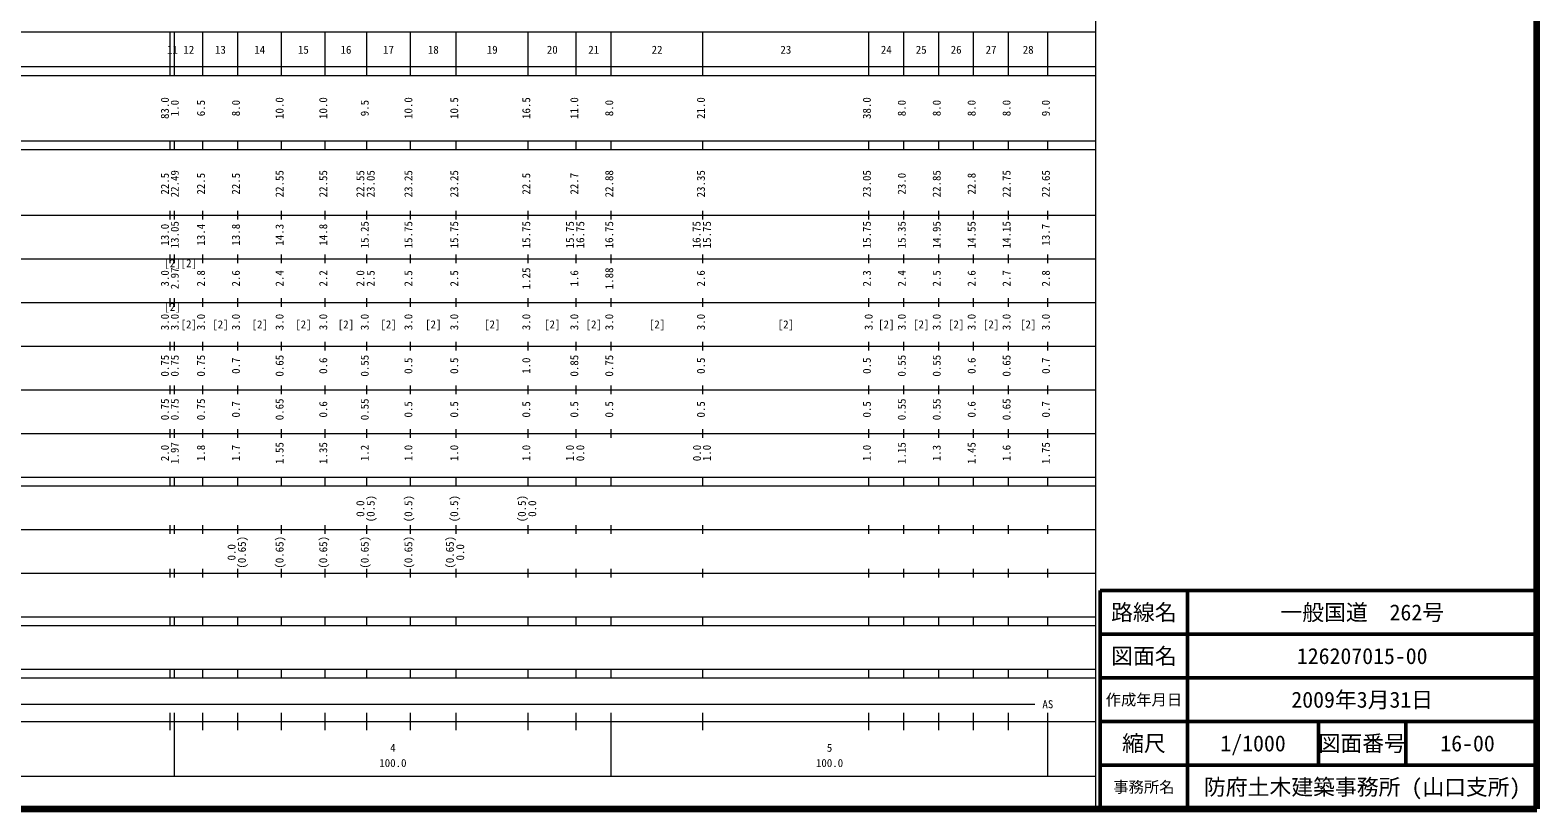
# Model space of a CAD drawing. Units: millimetres on the paper, enlarged 1000 times. Extents: x 40000 to 680000, y 20000 to 380000.
# Drawn here: x 334916 to 680000, y 20000 to 198357 of the extents above; entities that cross this region are included whole.
import ezdxf
from ezdxf.enums import TextEntityAlignment as Align

# ---------------------------------------------------------------- set-up
doc = ezdxf.new("R2010")
doc.units = ezdxf.units.MM
doc.header["$LTSCALE"] = 1000
for name, color, linetype, lineweight in [('M-TTL', 2, 'Continuous', 140), ('M-TTL-BAND', 7, 'Continuous', 13), ('M-TTL-FRAM', 2, 'Continuous', 50), ('M-TTL-LINE', 7, 'Continuous', 50)]:
    doc.layers.add(name, color=color, linetype=linetype, lineweight=lineweight)
doc.layers.add('M-TTL-TXT', color=7, linetype='Continuous')
doc.styles.add('ＭＳ ゴシック', font='')
doc.styles.get('ＭＳ ゴシック').set_extended_font_data('MS Gothic')

msp = doc.modelspace()

# ---------------------------------------------------------------- linework, layer by layer
at = {"layer": 'M-TTL'}
for p, q in [((680000, 20000), (680000, 380000)), ((40000, 20000), (680000, 20000))]:
    msp.add_line(p, q, dxfattribs=at)
at = {"layer": 'M-TTL-BAND'}
for p, q in [((579000, 20000), (579000, 370000)), ((68000, 198000), (579000, 198000)), ((367000, 188000), (367000, 198000)), ((368000, 188000), (368000, 198000)), ((374500, 188000), (374500, 198000)), ((382500, 188000), (382500, 198000)), ((392500, 188000), (392500, 198000)), ((402500, 188000), (402500, 198000)), ((412000, 188000), (412000, 198000)), ((422000, 188000), (422000, 198000)), ((432500, 188000), (432500, 198000)), ((449000, 188000), (449000, 198000)), ((460000, 188000), (460000, 198000)), ((468000, 188000), (468000, 198000)), ((489000, 188000), (489000, 198000)), ((527000, 188000), (527000, 198000)), ((535000, 188000), (535000, 198000)), ((543000, 188000), (543000, 198000)), ((551000, 188000), (551000, 198000)), ((559000, 188000), (559000, 198000)), ((568000, 188000), (568000, 198000)), ((40000, 190000), (579000, 190000)), ((40000, 188000), (579000, 188000)), ((40000, 173000), (579000, 173000)), ((367000, 171000), (367000, 173000)), ((368000, 171000), (368000, 173000)), ((374500, 171000), (374500, 173000)), ((382500, 171000), (382500, 173000)), ((392500, 171000), (392500, 173000)), ((402500, 171000), (402500, 173000)), ((412000, 171000), (412000, 173000)), ((422000, 171000), (422000, 173000)), ((432500, 171000), (432500, 173000)), ((449000, 171000), (449000, 173000)), ((460000, 171000), (460000, 173000)), ((468000, 171000), (468000, 173000)), ((489000, 171000), (489000, 173000)), ((527000, 171000), (527000, 173000)), ((535000, 171000), (535000, 173000)), ((543000, 171000), (543000, 173000)), ((551000, 171000), (551000, 173000)), ((559000, 171000), (559000, 173000)), ((568000, 171000), (568000, 173000)), ((40000, 171000), (579000, 171000)), ((40000, 156000), (579000, 156000)), ((367000, 155000), (367000, 157000)), ((368000, 155000), (368000, 157000)), ((374500, 155000), (374500, 157000)), ((382500, 155000), (382500, 157000)), ((392500, 155000), (392500, 157000)), ((402500, 155000), (402500, 157000)), ((412000, 155000), (412000, 157000)), ((422000, 155000), (422000, 157000)), ((432500, 155000), (432500, 157000)), ((449000, 155000), (449000, 157000)), ((460000, 155000), (460000, 157000)), ((468000, 155000), (468000, 157000)), ((489000, 155000), (489000, 157000)), ((527000, 155000), (527000, 157000)), ((535000, 155000), (535000, 157000)), ((543000, 155000), (543000, 157000)), ((551000, 155000), (551000, 157000)), ((559000, 155000), (559000, 157000)), ((568000, 155000), (568000, 157000)), ((46000, 146000), (579000, 146000)), ((367000, 145000), (367000, 147000)), ((368000, 145000), (368000, 147000)), ((374500, 145000), (374500, 147000)), ((382500, 145000), (382500, 147000)), ((392500, 145000), (392500, 147000)), ((402500, 145000), (402500, 147000)), ((412000, 145000), (412000, 147000)), ((422000, 145000), (422000, 147000)), ((432500, 145000), (432500, 147000)), ((449000, 145000), (449000, 147000)), ((460000, 145000), (460000, 147000)), ((468000, 145000), (468000, 147000)), ((489000, 145000), (489000, 147000)), ((527000, 145000), (527000, 147000)), ((535000, 145000), (535000, 147000)), ((543000, 145000), (543000, 147000)), ((551000, 145000), (551000, 147000)), ((559000, 145000), (559000, 147000)), ((568000, 145000), (568000, 147000)), ((52000, 136000), (579000, 136000)), ((367000, 135000), (367000, 137000)), ((368000, 135000), (368000, 137000)), ((374500, 135000), (374500, 137000)), ((382500, 135000), (382500, 137000)), ((392500, 135000), (392500, 137000)), ((402500, 135000), (402500, 137000)), ((412000, 135000), (412000, 137000)), ((422000, 135000), (422000, 137000)), ((432500, 135000), (432500, 137000)), ((449000, 135000), (449000, 137000)), ((460000, 135000), (460000, 137000)), ((468000, 135000), (468000, 137000)), ((489000, 135000), (489000, 137000)), ((527000, 135000), (527000, 137000)), ((535000, 135000), (535000, 137000)), ((543000, 135000), (543000, 137000)), ((551000, 135000), (551000, 137000)), ((559000, 135000), (559000, 137000)), ((568000, 135000), (568000, 137000)), ((46000, 126000), (579000, 126000)), ((367000, 125000), (367000, 127000)), ((368000, 125000), (368000, 127000)), ((374500, 125000), (374500, 127000)), ((382500, 125000), (382500, 127000)), ((392500, 125000), (392500, 127000)), ((402500, 125000), (402500, 127000)), ((412000, 125000), (412000, 127000)), ((422000, 125000), (422000, 127000)), ((432500, 125000), (432500, 127000)), ((449000, 125000), (449000, 127000)), ((460000, 125000), (460000, 127000)), ((468000, 125000), (468000, 127000)), ((489000, 125000), (489000, 127000)), ((527000, 125000), (527000, 127000)), ((535000, 125000), (535000, 127000)), ((543000, 125000), (543000, 127000)), ((551000, 125000), (551000, 127000)), ((559000, 125000), (559000, 127000)), ((568000, 125000), (568000, 127000)), ((52000, 116000), (579000, 116000)), ((367000, 115000), (367000, 117000)), ((368000, 115000), (368000, 117000)), ((374500, 115000), (374500, 117000)), ((382500, 115000), (382500, 117000)), ((392500, 115000), (392500, 117000)), ((402500, 115000), (402500, 117000)), ((412000, 115000), (412000, 117000)), ((422000, 115000), (422000, 117000)), ((432500, 115000), (432500, 117000)), ((449000, 115000), (449000, 117000)), ((460000, 115000), (460000, 117000)), ((468000, 115000), (468000, 117000)), ((489000, 115000), (489000, 117000)), ((527000, 115000), (527000, 117000)), ((535000, 115000), (535000, 117000)), ((543000, 115000), (543000, 117000)), ((551000, 115000), (551000, 117000)), ((559000, 115000), (559000, 117000)), ((568000, 115000), (568000, 117000)), ((367000, 105000), (367000, 107000)), ((368000, 105000), (368000, 107000)), ((374500, 105000), (374500, 107000)), ((382500, 105000), (382500, 107000)), ((392500, 105000), (392500, 107000)), ((402500, 105000), (402500, 107000)), ((412000, 105000), (412000, 107000)), ((422000, 105000), (422000, 107000)), ((432500, 105000), (432500, 107000)), ((449000, 105000), (449000, 107000)), ((460000, 105000), (460000, 107000)), ((468000, 105000), (468000, 107000)), ((489000, 105000), (489000, 107000)), ((527000, 105000), (527000, 107000)), ((535000, 105000), (535000, 107000)), ((543000, 105000), (543000, 107000)), ((551000, 105000), (551000, 107000)), ((559000, 105000), (559000, 107000)), ((568000, 105000), (568000, 107000)), ((46000, 106000), (579000, 106000)), ((40000, 96000), (579000, 96000)), ((40000, 94000), (579000, 94000)), ((367000, 94000), (367000, 96000)), ((368000, 94000), (368000, 96000)), ((374500, 94000), (374500, 96000)), ((382500, 94000), (382500, 96000)), ((392500, 94000), (392500, 96000)), ((402500, 94000), (402500, 96000)), ((412000, 94000), (412000, 96000)), ((422000, 94000), (422000, 96000)), ((432500, 94000), (432500, 96000)), ((449000, 94000), (449000, 96000)), ((460000, 94000), (460000, 96000)), ((468000, 94000), (468000, 96000)), ((489000, 94000), (489000, 96000)), ((527000, 94000), (527000, 96000)), ((535000, 94000), (535000, 96000)), ((543000, 94000), (543000, 96000)), ((551000, 94000), (551000, 96000)), ((559000, 94000), (559000, 96000)), ((568000, 94000), (568000, 96000)), ((49000, 84000), (579000, 84000)), ((367000, 83000), (367000, 85000)), ((368000, 83000), (368000, 85000)), ((374500, 83000), (374500, 85000)), ((382500, 83000), (382500, 85000)), ((392500, 83000), (392500, 85000)), ((402500, 83000), (402500, 85000)), ((412000, 83000), (412000, 85000)), ((422000, 83000), (422000, 85000)), ((432500, 83000), (432500, 85000)), ((449000, 83000), (449000, 85000)), ((460000, 83000), (460000, 85000)), ((468000, 83000), (468000, 85000)), ((489000, 83000), (489000, 85000)), ((527000, 83000), (527000, 85000)), ((535000, 83000), (535000, 85000)), ((543000, 83000), (543000, 85000)), ((551000, 83000), (551000, 85000)), ((559000, 83000), (559000, 85000)), ((568000, 83000), (568000, 85000)), ((40000, 74000), (579000, 74000)), ((367000, 73000), (367000, 75000)), ((368000, 73000), (368000, 75000)), ((374500, 73000), (374500, 75000)), ((382500, 73000), (382500, 75000)), ((392500, 73000), (392500, 75000)), ((402500, 73000), (402500, 75000)), ((412000, 73000), (412000, 75000)), ((422000, 73000), (422000, 75000)), ((432500, 73000), (432500, 75000)), ((449000, 73000), (449000, 75000)), ((460000, 73000), (460000, 75000)), ((468000, 73000), (468000, 75000)), ((489000, 73000), (489000, 75000)), ((527000, 73000), (527000, 75000)), ((535000, 73000), (535000, 75000)), ((543000, 73000), (543000, 75000)), ((551000, 73000), (551000, 75000)), ((559000, 73000), (559000, 75000)), ((568000, 73000), (568000, 75000)), ((40000, 64000), (579000, 64000)), ((367000, 62000), (367000, 64000)), ((368000, 62000), (368000, 64000)), ((374500, 62000), (374500, 64000)), ((382500, 62000), (382500, 64000)), ((392500, 62000), (392500, 64000)), ((402500, 62000), (402500, 64000)), ((412000, 62000), (412000, 64000)), ((422000, 62000), (422000, 64000)), ((432500, 62000), (432500, 64000)), ((449000, 62000), (449000, 64000)), ((460000, 62000), (460000, 64000)), ((468000, 62000), (468000, 64000)), ((489000, 62000), (489000, 64000)), ((527000, 62000), (527000, 64000)), ((535000, 62000), (535000, 64000)), ((543000, 62000), (543000, 64000)), ((551000, 62000), (551000, 64000)), ((559000, 62000), (559000, 64000)), ((568000, 62000), (568000, 64000)), ((40000, 62000), (579000, 62000)), ((40000, 52000), (579000, 52000)), ((367000, 50000), (367000, 52000)), ((368000, 50000), (368000, 52000)), ((374500, 50000), (374500, 52000)), ((382500, 50000), (382500, 52000)), ((392500, 50000), (392500, 52000)), ((402500, 50000), (402500, 52000)), ((412000, 50000), (412000, 52000)), ((422000, 50000), (422000, 52000)), ((432500, 50000), (432500, 52000)), ((449000, 50000), (449000, 52000)), ((460000, 50000), (460000, 52000)), ((468000, 50000), (468000, 52000)), ((489000, 50000), (489000, 52000)), ((527000, 50000), (527000, 52000)), ((535000, 50000), (535000, 52000)), ((543000, 50000), (543000, 52000)), ((551000, 50000), (551000, 52000)), ((559000, 50000), (559000, 52000)), ((568000, 50000), (568000, 52000)), ((40000, 50000), (579000, 50000)), ((71000, 44000), (565000, 44000)), ((367000, 38000), (367000, 42000)), ((368000, 27500), (368000, 42000)), ((374500, 38000), (374500, 42000)), ((382500, 38000), (382500, 42000)), ((392500, 38000), (392500, 42000)), ((402500, 38000), (402500, 42000)), ((412000, 38000), (412000, 42000)), ((422000, 38000), (422000, 42000)), ((432500, 38000), (432500, 42000)), ((449000, 38000), (449000, 42000)), ((460000, 38000), (460000, 42000)), ((468000, 27500), (468000, 42000)), ((489000, 38000), (489000, 42000)), ((527000, 38000), (527000, 42000)), ((535000, 38000), (535000, 42000)), ((543000, 38000), (543000, 42000)), ((551000, 38000), (551000, 42000)), ((559000, 38000), (559000, 42000)), ((568000, 27500), (568000, 42000)), ((40000, 40000), (579000, 40000)), ((68000, 27500), (579000, 27500))]:
    msp.add_line(p, q, dxfattribs=at)
at = {"layer": 'M-TTL-FRAM'}
for p, q in [((680000, 70000), (580000, 70000)), ((580000, 70000), (580000, 20000))]:
    msp.add_line(p, q, dxfattribs=at)
at = {"layer": 'M-TTL-LINE'}
for p, q in [((600000, 70000), (600000, 20000)), ((680000, 60000), (580000, 60000)), ((680000, 50000), (580000, 50000)), ((680000, 40000), (580000, 40000)), ((630000, 40000), (630000, 30000)), ((650000, 40000), (650000, 30000)), ((680000, 30000), (580000, 30000))]:
    msp.add_line(p, q, dxfattribs=at)

# ---------------------------------------------------------------- texts
at = {"layer": 'M-TTL-BAND', "style": 'ＭＳ ゴシック'}
for s, p in [('11', (367500, 192405)), ('12', (371250, 192405)), ('13', (378500, 192405)), ('14', (387500, 192405)), ('15', (397500, 192405)), ('16', (407250, 192405)), ('17', (417000, 192405)), ('18', (427250, 192405)), ('19', (440750, 192405)), ('20', (454500, 192405)), ('21', (464000, 192405)), ('22', (478500, 192405)), ('23', (508000, 192405)), ('24', (531000, 192405)), ('25', (539000, 192405)), ('26', (547000, 192405)), ('27', (555000, 192405)), ('28', (563500, 192405)), ('[2]', (367500, 143500)), ('[2]', (371250, 143500)), ('[2]', (367500, 133500)), ('[2]', (371250, 129500)), ('[2]', (378500, 129500)), ('[2]', (387500, 129500)), ('[2]', (397500, 129500)), ('[2]', (407250, 129500)), ('[2]', (417000, 129500)), ('[2]', (427250, 129500)), ('[2]', (440750, 129500)), ('[2]', (454500, 129500)), ('[2]', (464000, 129500)), ('[2]', (478500, 129500)), ('[2]', (508000, 129500)), ('[2]', (531000, 129500)), ('[2]', (539000, 129500)), ('[2]', (547000, 129500)), ('[2]', (555000, 129500)), ('[2]', (563500, 129500)), ('AS', (568000, 42500)), ('4', (418000, 32523)), ('5', (518000, 32523)), ('100.0', (418000, 29033)), ('100.0', (518000, 29033))]:
    msp.add_text(s, height=1833, dxfattribs=at).set_placement(p, align=Align.BOTTOM_CENTER)
for s, p in [('83.0', (367233, 180500)), ('1.0', (369496, 180500)), ('6.5', (375500, 180500)), ('8.0', (383500, 180500)), ('10.0', (393500, 180500)), ('10.0', (403500, 180500)), ('9.5', (413000, 180500)), ('10.0', (423000, 180500)), ('10.5', (433500, 180500)), ('16.5', (450000, 180500)), ('11.0', (461000, 180500)), ('8.0', (469000, 180500)), ('21.0', (490000, 180500)), ('38.0', (528000, 180500)), ('8.0', (536000, 180500)), ('8.0', (544000, 180500)), ('8.0', (552000, 180500)), ('8.0', (560000, 180500)), ('9.0', (569000, 180500)), ('22.49', (369496, 163174)), ('22.55', (393500, 163174)), ('22.55', (403500, 163174)), ('22.55', (412000, 163174)), ('23.05', (414370, 163174)), ('23.25', (423000, 163174)), ('23.25', (433500, 163174)), ('22.88', (469000, 163174)), ('23.35', (490000, 163174)), ('23.05', (528000, 163174)), ('22.85', (544000, 163174)), ('22.75', (560000, 163174)), ('22.65', (569000, 163174)), ('22.5', (367233, 163174)), ('22.5', (375500, 163174)), ('22.5', (383500, 163174)), ('22.5', (450000, 163174)), ('22.7', (461000, 163174)), ('23.0', (536000, 163174)), ('22.8', (552000, 163174)), ('13.0', (367233, 151500)), ('13.05', (369496, 151500)), ('13.4', (375500, 151500)), ('13.8', (383500, 151500)), ('14.3', (393500, 151500)), ('14.8', (403500, 151500)), ('15.25', (413000, 151500)), ('15.75', (423000, 151500)), ('15.75', (433500, 151500)), ('15.75', (450000, 151500)), ('15.75', (460000, 151500)), ('16.75', (462370, 151500)), ('16.75', (469000, 151500)), ('16.75', (489000, 151500)), ('15.75', (491370, 151500)), ('15.75', (528000, 151500)), ('15.35', (536000, 151500)), ('14.95', (544000, 151500)), ('14.55', (552000, 151500)), ('14.15', (560000, 151500)), ('13.7', (569000, 151500)), ('3.0', (367233, 141500)), ('2.97', (369496, 141500)), ('2.8', (375500, 141500)), ('2.6', (383500, 141500)), ('2.4', (393500, 141500)), ('2.2', (403500, 141500)), ('2.0', (412000, 141500)), ('2.5', (414370, 141500)), ('2.5', (423000, 141500)), ('2.5', (433500, 141500)), ('1.25', (450000, 141500)), ('1.6', (461000, 141500)), ('1.88', (469000, 141500)), ('2.6', (490000, 141500)), ('2.3', (528000, 141500)), ('2.4', (536000, 141500)), ('2.5', (544000, 141500)), ('2.6', (552000, 141500)), ('2.7', (560000, 141500)), ('2.8', (569000, 141500)), ('3.0', (367233, 131500)), ('3.0', (369496, 131500)), ('3.0', (375500, 131500)), ('3.0', (383500, 131500)), ('3.0', (393500, 131500)), ('3.0', (403500, 131500)), ('3.0', (413000, 131500)), ('3.0', (423000, 131500)), ('3.0', (433500, 131500)), ('3.0', (450000, 131500)), ('3.0', (461000, 131500)), ('3.0', (469000, 131500)), ('3.0', (490000, 131500)), ('3.0', (528411, 131500)), ('3.0', (536000, 131500)), ('3.0', (544000, 131500)), ('3.0', (552000, 131500)), ('3.0', (560000, 131500)), ('3.0', (569000, 131500)), ('0.75', (367233, 121500)), ('0.75', (369496, 121500)), ('0.75', (375500, 121500)), ('0.7', (383500, 121500)), ('0.65', (393500, 121500)), ('0.6', (403500, 121500)), ('0.55', (413000, 121500)), ('0.5', (423000, 121500)), ('0.5', (433500, 121500)), ('1.0', (450000, 121500)), ('0.85', (461000, 121500)), ('0.75', (469000, 121500)), ('0.5', (490000, 121500)), ('0.5', (528000, 121500)), ('0.55', (536000, 121500)), ('0.55', (544000, 121500)), ('0.6', (552000, 121500)), ('0.65', (560000, 121500)), ('0.7', (569000, 121500)), ('0.75', (367233, 111500)), ('0.75', (369496, 111500)), ('0.75', (375500, 111500)), ('0.7', (383500, 111500)), ('0.65', (393500, 111500)), ('0.6', (403500, 111500)), ('0.55', (413000, 111500)), ('0.5', (423000, 111500)), ('0.5', (433500, 111500)), ('0.5', (450000, 111500)), ('0.5', (461000, 111500)), ('0.5', (469000, 111500)), ('0.5', (490000, 111500)), ('0.5', (528000, 111500)), ('0.55', (536000, 111500)), ('0.55', (544000, 111500)), ('0.6', (552000, 111500)), ('0.65', (560000, 111500)), ('0.7', (569000, 111500)), ('1.97', (369496, 101500)), ('1.55', (393500, 101500)), ('1.35', (403500, 101500)), ('1.15', (536000, 101500)), ('1.45', (552000, 101500)), ('1.75', (569000, 101500)), ('2.0', (367233, 101500)), ('1.8', (375500, 101500)), ('1.7', (383500, 101500)), ('1.2', (413000, 101500)), ('1.0', (423000, 101500)), ('1.0', (433500, 101500)), ('1.0', (450000, 101500)), ('1.0', (460000, 101500)), ('0.0', (462370, 101500)), ('0.0', (489100, 101500)), ('1.0', (491370, 101500)), ('1.0', (528000, 101500)), ('1.3', (544000, 101500)), ('1.6', (560000, 101500)), ('0.0', (412000, 88764)), ('(0.5)', (414370, 88764)), ('(0.5)', (423000, 88764)), ('(0.5)', (433500, 88764)), ('(0.5)', (449000, 88764)), ('0.0', (451370, 88764)), ('0.0', (382500, 78764)), ('(0.65)', (384870, 78764)), ('(0.65)', (393500, 78764)), ('(0.65)', (403500, 78764)), ('(0.65)', (413000, 78764)), ('(0.65)', (423000, 78764)), ('(0.65)', (432500, 78764)), ('0.0', (434870, 78764))]:
    msp.add_text(s, height=1833, rotation=90, dxfattribs=at).set_placement(p, align=Align.BOTTOM_CENTER)
at = {"layer": 'M-TTL-TXT', "style": 'ＭＳ ゴシック'}
for s, height, p in [('路線名', 3666, (590000, 65000)), ('路線名', 3666, (590000, 65000)), ('一般国道\u3000262号', 3666, (640000, 65000)), ('図面名', 3666, (590000, 55000)), ('図面名', 3666, (590000, 55000)), ('126207015-00', 3666, (640000, 55000)), ('作成年月日', 2566, (590000, 45000)), ('作成年月日', 2566, (590000, 45000)), ('2009年3月31日', 3666, (640000, 45000)), ('縮尺', 3666, (590000, 35000)), ('縮尺', 3666, (590000, 35000)), ('1/1000', 3666, (615000, 35000)), ('図面番号', 3666, (640000, 35000)), ('図面番号', 3666, (640000, 35000)), ('16-00', 3666, (664125, 35000)), ('事務所名', 2566, (590000, 25000)), ('事務所名', 2566, (590000, 25000)), ('防府土木建築事務所 (山口支所)', 3666, (640000, 25000))]:
    msp.add_text(s, height=height, dxfattribs=at).set_placement(p, align=Align.MIDDLE_CENTER)

doc.saveas('drawing.dxf')
